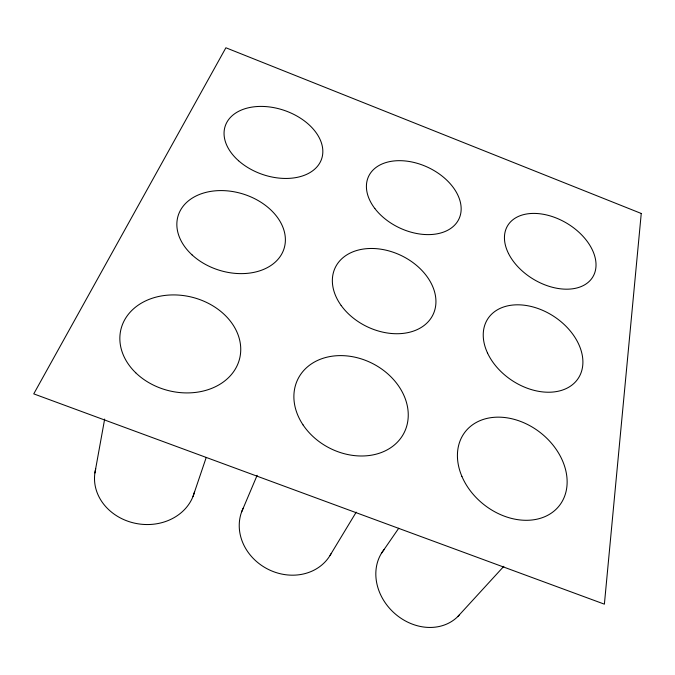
<?xml version="1.0" encoding="UTF-8"?>
<svg xmlns="http://www.w3.org/2000/svg" width="675" height="675" viewBox="0 0 675 675"><rect width="100%" height="100%" fill="white"/><g stroke="black" fill="none" stroke-linecap="round" stroke-linejoin="round"><path stroke-width="1.01" d="M94.897 472.981L104.659 419.065M192.999 496.496L206.187 457.574M241.549 512.114L257.141 475.318M356.214 512.148L329.493 556.335A49.469 43.571 27.8 0 1 266.043 568.198A49.469 43.571 27.8 0 1 243.16 508.292M381.375 553.424L398.731 528.255M457.793 616.57L503.854 566.3M331.079 553.66A49.469 43.571 27.8 0 1 330.041 555.458M194.602 491.535A50.76 43.976 8.7 0 1 134.232 523.066A50.76 43.976 8.7 0 1 95.74 468.847M459.186 615.111A49.866 42.128 42.8 0 1 394.816 613.558A49.866 42.128 42.8 0 1 384.261 549.357M641.25 213.469L604.387 604.167L33.75 393.871L225.889 47.765L641.25 213.469M303.083 424.955A59.501 47.436 27.2 0 0 402.013 436.396A59.501 47.436 27.2 0 0 348.123 356.046A59.501 47.436 27.2 0 0 303.083 424.955M238.587 160.76A50.92 33.817 19 0 0 321.173 160.127A50.92 33.817 19 0 0 260.575 106.414A50.92 33.817 19 0 0 238.587 160.76M374.853 208.524A49.942 33.429 25.2 0 0 456.646 222.784A49.942 33.429 25.2 0 0 409.877 161.603A49.942 33.429 25.2 0 0 374.853 208.524M508.537 253.555A49.697 32.586 31 0 0 587.469 282.926A49.697 32.586 31 0 0 554.715 217.426A49.697 32.586 31 0 0 508.537 253.555M192.021 254.855A55.451 39.935 17.2 0 0 283.255 250.83A55.451 39.935 17.2 0 0 218.076 190.645A55.451 39.935 17.2 0 0 192.021 254.855M341.145 305.463A54.262 39.462 25.7 0 0 430.65 318.701A54.262 39.462 25.7 0 0 380.632 249.159A54.262 39.462 25.7 0 0 341.145 305.463M487.51 352.991A54.135 38.264 33.5 0 0 573.337 383.948A54.135 38.264 33.5 0 0 538.346 308.627A54.135 38.264 33.5 0 0 487.51 352.991M135.743 372.802A61.121 48.161 13.9 0 0 237.954 363.757A61.121 48.161 13.9 0 0 167.197 295.194A61.121 48.161 13.9 0 0 135.743 372.802M461.903 476.39A59.822 45.74 38.2 0 0 556.293 509.06A59.822 45.74 38.2 0 0 518.636 420.719A59.822 45.74 38.2 0 0 461.903 476.39"/></g></svg>
